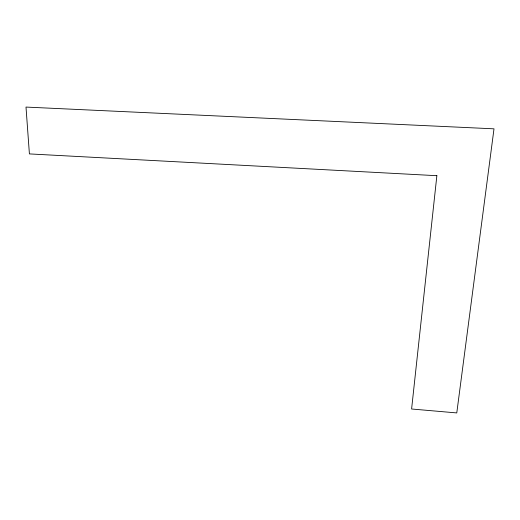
<?xml version="1.0" encoding="UTF-8"?>
<svg xmlns="http://www.w3.org/2000/svg" width="520" height="520" viewBox="0 0 520 520"><rect width="100%" height="100%" fill="white"/><g stroke="black" fill="none" stroke-linecap="round" stroke-linejoin="round"><path stroke-width="0.78" d="M436.865 175.702L411.6 409L456.775 412.925L494 128.83L26 107.075L29.406 153.907L436.865 175.702"/></g></svg>
